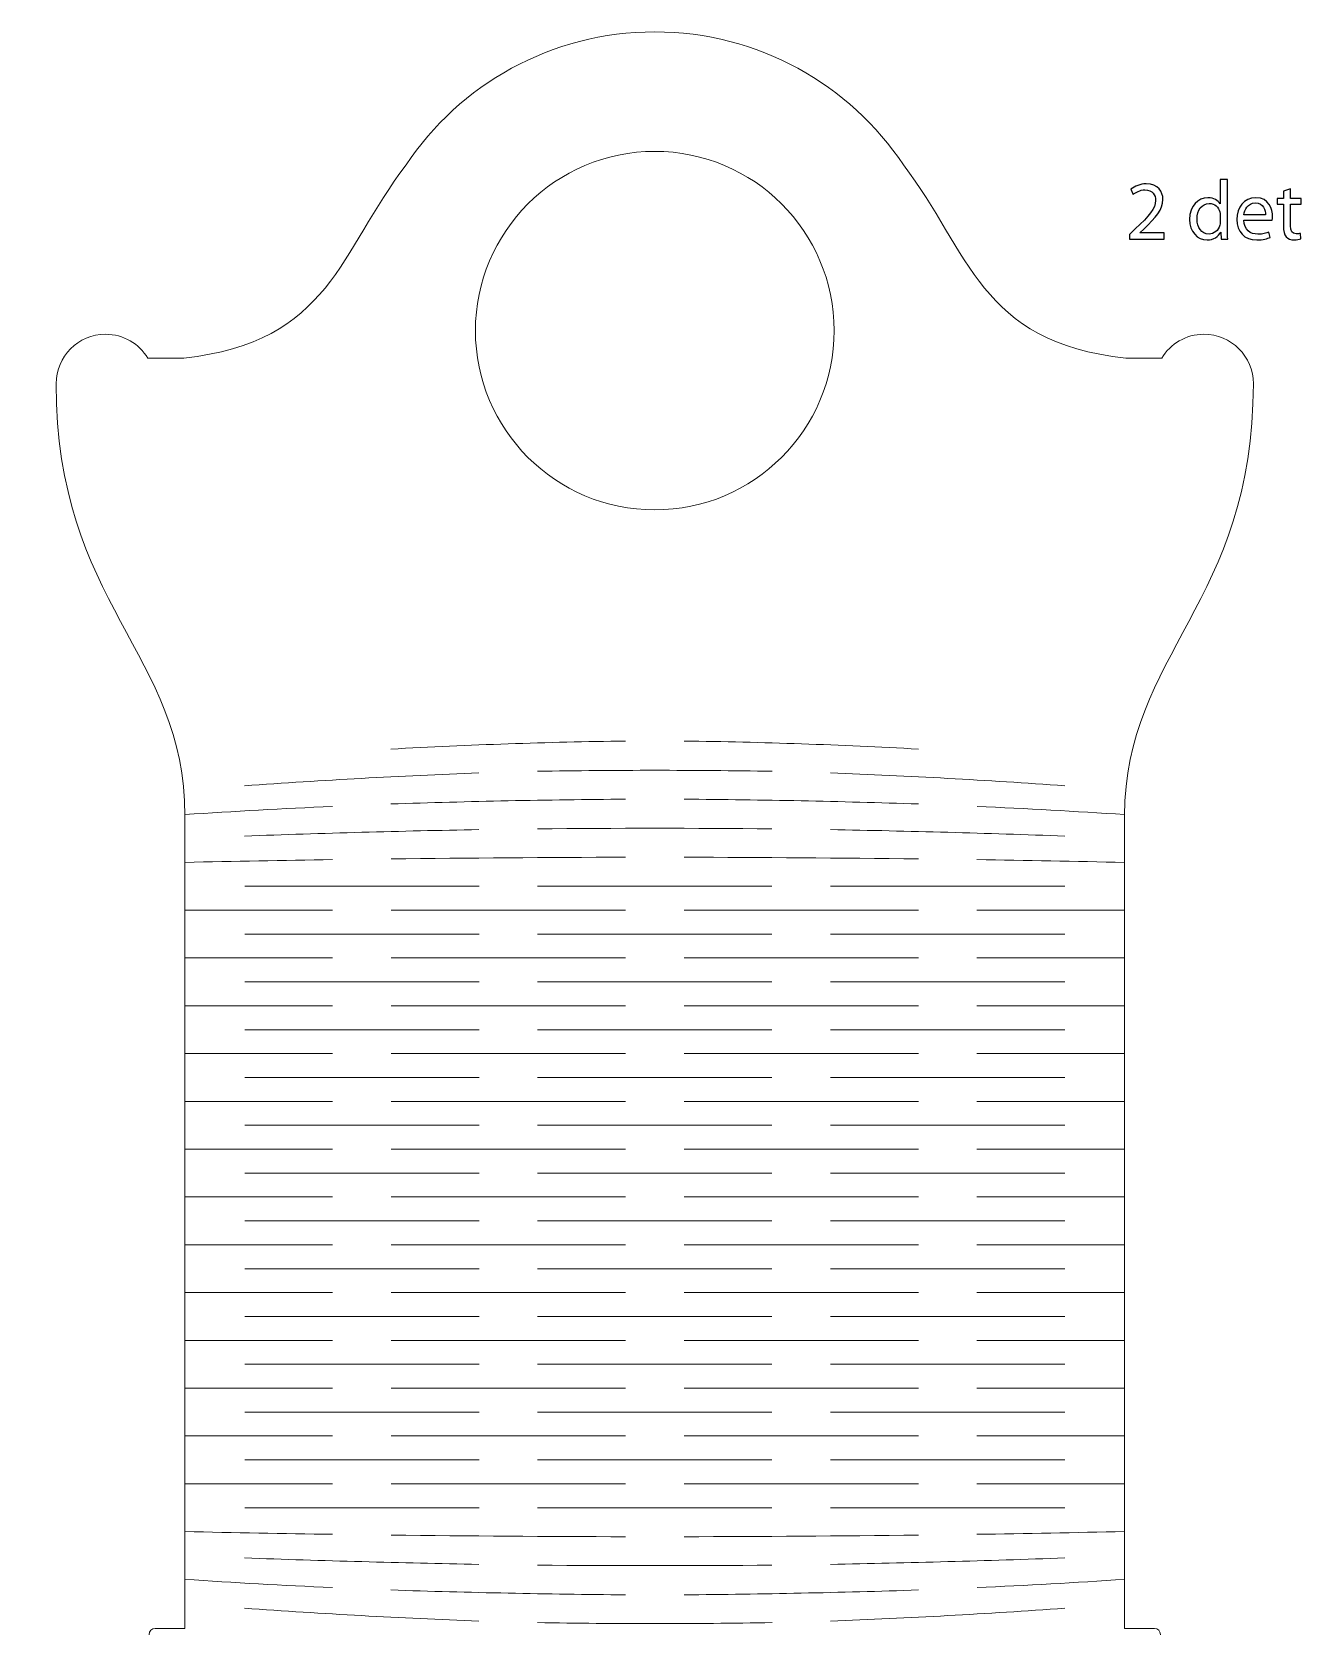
# Model space of a CAD drawing. Header units: millimetres. Extents: x 3373 to 5945, y -463 to 413.
# Drawn here: x 3373.1 to 3479.3, y 159.2 to 292.6 of the extents above; entities that cross this region are included whole.
import ezdxf

# ---------------------------------------------------------------- set-up
doc = ezdxf.new("R2010")
doc.units = ezdxf.units.MM
doc.header["$MEASUREMENT"] = 0
doc.layers.add('Layer 1', color=7, linetype='Continuous')

msp = doc.modelspace()

# ---------------------------------------------------------------- linework, layer by layer
at = {"layer": 'Layer 1', "color": 1, "lineweight": 9}
for points, knots in [([(3424.2198, -141.1578), (3416.8701, -148.5074), (3406.572, -142.8755), (3398.1549, -150.4684), (3398.1549, -150.4684), (3397.745, -150.8384), (3396.9826, -151.1574), (3396.43, -151.1574), (3396.43, -151.1574), (3396.43, -151.1574), (3375.1083, -151.1574), (3375.1083, -151.1574), (3375.1083, -151.1574), (3374.0038, -151.1574), (3373.1225, -150.2624), (3373.1225, -149.1579), (3373.1225, -149.1579), (3373.1225, -111.8862), (3379.4959, -101.1416), (3379.7199, -83.9554), (3379.7199, -83.9554), (3379.7199, -82.299), (3381.0628, -80.9554), (3382.7199, -80.9554), (3382.7199, -80.9554), (3382.7199, -80.9554), (3385.9217, -80.9554), (3385.9217, -80.9554), (3385.9217, -80.9554), (3385.9217, -80.9554), (3385.9217, -71.3553), (3385.9217, -71.3553), (3385.9217, -71.3553), (3385.9217, -71.3553), (3383.4216, -71.3553), (3383.4216, -71.3553), (3383.4216, -71.3553), (3383.1456, -71.3553), (3382.9217, -71.1313), (3382.9217, -70.855), (3382.9217, -70.855), (3382.9217, -70.855), (3382.9217, -61.4548), (3382.9217, -61.4548), (3382.9217, -61.4548), (3382.9217, -61.1791), (3383.1456, -60.9552), (3383.4216, -60.9552), (3383.4216, -60.9552), (3383.4216, -60.9552), (3385.9217, -60.9552), (3385.9217, -60.9552), (3385.9217, -60.9552), (3385.9217, -60.9552), (3385.9217, -51.3552), (3385.9217, -51.3552), (3385.9217, -51.3552), (3385.9217, -51.3552), (3383.4216, -51.3552), (3383.4216, -51.3552), (3383.4216, -51.3552), (3383.1456, -51.3552), (3382.9217, -51.1313), (3382.9217, -50.855), (3382.9217, -50.855), (3382.9217, -50.855), (3382.9217, -41.4547), (3382.9217, -41.4547), (3382.9217, -41.4547), (3382.9217, -41.1791), (3383.1456, -40.9551), (3383.4216, -40.9551), (3383.4216, -40.9551), (3383.4216, -40.9551), (3385.9217, -40.9545), (3385.9217, -40.9545), (3385.9217, -40.9545), (3385.9217, -40.9545), (3385.9217, -31.355), (3385.9217, -31.355), (3385.9217, -31.355), (3385.9217, -31.355), (3383.4216, -31.355), (3383.4216, -31.355), (3383.4216, -31.355), (3383.1456, -31.355), (3382.9217, -31.1311), (3382.9217, -30.8548), (3382.9217, -30.8548), (3382.9217, -30.8548), (3382.9217, -21.4545), (3382.9217, -21.4545), (3382.9217, -21.4545), (3382.9217, -21.1789), (3383.1456, -20.955), (3383.4216, -20.955), (3383.4216, -20.955), (3383.4216, -20.955), (3385.9217, -20.9543), (3385.9217, -20.9543), (3385.9217, -20.9543), (3385.9217, -20.9543), (3385.9217, -11.3549), (3385.9217, -11.3549), (3385.9217, -11.3549), (3385.9217, -11.3549), (3383.4216, -11.3549), (3383.4216, -11.3549), (3383.4216, -11.3549), (3383.1456, -11.3549), (3382.9217, -11.1309), (3382.9217, -10.8546), (3382.9217, -10.8546), (3382.9217, -10.8546), (3382.9217, -1.4543), (3382.9217, -1.4543), (3382.9217, -1.4543), (3382.9217, -1.1787), (3383.1456, -0.9548), (3383.4216, -0.9548), (3383.4216, -0.9548), (3383.4216, -0.9548), (3385.9217, -0.9541), (3385.9217, -0.9541), (3385.9217, -0.9541), (3385.9217, -0.9541), (3385.9217, 8.6453), (3385.9217, 8.6453), (3385.9217, 8.6453), (3385.9217, 8.6453), (3383.4216, 8.6453), (3383.4216, 8.6453), (3383.4216, 8.6453), (3383.1456, 8.6453), (3382.9217, 8.8692), (3382.9217, 9.1455), (3382.9217, 9.1455), (3382.9217, 9.1455), (3382.9217, 18.5458), (3382.9217, 18.5458), (3382.9217, 18.5458), (3382.9217, 18.8214), (3383.1456, 19.0454), (3383.4216, 19.0454), (3383.4216, 19.0454), (3383.4216, 19.0454), (3385.9217, 19.0461), (3385.9217, 19.0461), (3385.9217, 19.0461), (3385.9217, 19.0461), (3385.9217, 28.6455), (3385.9217, 28.6455), (3385.9217, 28.6455), (3385.9217, 28.6455), (3383.4216, 28.6455), (3383.4216, 28.6455), (3383.4216, 28.6455), (3383.1456, 28.6455), (3382.9217, 28.8694), (3382.9217, 29.1457), (3382.9217, 29.1457), (3382.9217, 29.1457), (3382.9217, 38.546), (3382.9217, 38.546), (3382.9217, 38.546), (3382.9217, 38.8216), (3383.1456, 39.0455), (3383.4216, 39.0455), (3383.4216, 39.0455), (3383.4216, 39.0455), (3385.9217, 39.0462), (3385.9217, 39.0462), (3385.9217, 39.0462), (3385.9217, 39.0462), (3385.9217, 48.6459), (3385.9217, 48.6459), (3385.9217, 48.6459), (3385.9217, 48.6459), (3383.4216, 48.6459), (3383.4216, 48.6459), (3383.4216, 48.6459), (3383.1456, 48.6459), (3382.9217, 48.8698), (3382.9217, 49.1461), (3382.9217, 49.1461), (3382.9217, 49.1461), (3382.9217, 58.5457), (3382.9217, 58.5457), (3382.9217, 58.5457), (3382.9217, 58.8213), (3383.1456, 59.0453), (3383.4216, 59.0453), (3383.4216, 59.0453), (3383.4216, 59.0453), (3385.9217, 59.046), (3385.9217, 59.046), (3385.9217, 59.046), (3385.9217, 59.046), (3385.9217, 68.6462), (3385.9217, 68.6462), (3385.9217, 68.6462), (3385.9217, 68.6462), (3383.4216, 68.6455), (3383.4216, 68.6455), (3383.4216, 68.6455), (3383.1456, 68.6455), (3382.9217, 68.8695), (3382.9217, 69.1451), (3382.9217, 69.1451), (3382.9217, 69.1451), (3382.9217, 78.5454), (3382.9217, 78.5454), (3382.9217, 78.5454), (3382.9217, 78.8217), (3383.1456, 79.0456), (3383.4216, 79.0456), (3383.4216, 79.0456), (3383.4216, 79.0456), (3385.9217, 79.0456), (3385.9217, 79.0456), (3385.9217, 79.0456), (3385.9217, 79.0456), (3385.9217, 88.6459), (3385.9217, 88.6459), (3385.9217, 88.6459), (3385.9217, 88.6459), (3383.4216, 88.6452), (3383.4216, 88.6452), (3383.4216, 88.6452), (3383.1456, 88.6452), (3382.9217, 88.8691), (3382.9217, 89.1454), (3382.9217, 89.1454), (3382.9217, 89.1454), (3382.9217, 98.5457), (3382.9217, 98.5457), (3382.9217, 98.5457), (3382.9217, 98.8213), (3383.1456, 99.0453), (3383.4216, 99.0453), (3383.4216, 99.0453), (3383.4216, 99.0453), (3385.9217, 99.0453), (3385.9217, 99.0453), (3385.9217, 99.0453), (3385.9217, 99.0453), (3385.9217, 108.6461), (3385.9217, 108.6461), (3385.9217, 108.6461), (3385.9217, 108.6461), (3383.4216, 108.6454), (3383.4216, 108.6454), (3383.4216, 108.6454), (3383.1456, 108.6454), (3382.9217, 108.8693), (3382.9217, 109.1456), (3382.9217, 109.1456), (3382.9217, 109.1456), (3382.9217, 118.5459), (3382.9217, 118.5459), (3382.9217, 118.5459), (3382.9217, 118.8215), (3383.1456, 119.0454), (3383.4216, 119.0454), (3383.4216, 119.0454), (3383.4216, 119.0454), (3385.9217, 119.0454), (3385.9217, 119.0454), (3385.9217, 119.0454), (3385.9217, 119.0454), (3385.9217, 128.6462), (3385.9217, 128.6462), (3385.9217, 128.6462), (3385.9217, 128.6462), (3383.4216, 128.6455), (3383.4216, 128.6455), (3383.4216, 128.6455), (3383.1456, 128.6455), (3382.9217, 128.8695), (3382.9217, 129.1458), (3382.9217, 129.1458), (3382.9217, 129.1458), (3382.9217, 138.546), (3382.9217, 138.546), (3382.9217, 138.546), (3382.9217, 138.8216), (3383.1456, 139.0455), (3383.4216, 139.0455), (3383.4216, 139.0455), (3383.4216, 139.0455), (3385.9217, 139.0455), (3385.9217, 139.0455), (3385.9217, 139.0455), (3385.9217, 139.0455), (3385.9217, 148.6463), (3385.9217, 148.6463), (3385.9217, 148.6463), (3385.9217, 148.6463), (3383.4216, 148.6456), (3383.4216, 148.6456), (3383.4216, 148.6456), (3383.1456, 148.6456), (3382.9217, 148.8695), (3382.9217, 149.1458), (3382.9217, 149.1458), (3382.9217, 149.1458), (3382.9217, 158.5461), (3382.9217, 158.5461), (3382.9217, 158.5461), (3382.9217, 158.8217), (3383.1456, 159.0457), (3383.4216, 159.0457), (3383.4216, 159.0457), (3383.4216, 159.0457), (3385.9217, 159.0457), (3385.9217, 159.0457), (3385.9217, 159.0457), (3385.9217, 159.046), (3385.9204, 227.0539), (3385.9204, 227.0539), (3385.9204, 227.0539), (3385.9204, 240.6418), (3375.1496, 244.7903), (3375.1496, 263.2096), (3375.1496, 263.2096), (3375.1496, 265.493), (3376.9996, 267.3437), (3379.283, 267.3437), (3379.283, 267.3437), (3380.7854, 267.3437), (3382.0991, 266.5423), (3382.8184, 265.3434), (3382.8184, 265.3434), (3382.8184, 265.3434), (3385.8184, 265.3434), (3385.8184, 265.3434), (3385.8184, 265.3434), (3398.0943, 266.6982), (3398.8701, 274.2475), (3404.4143, 281.5134), (3404.4143, 281.5134), (3408.8971, 288.2268), (3416.5425, 292.6486), (3425.2202, 292.6486), (3425.2202, 292.6486), (3433.8981, 292.6486), (3441.5434, 288.2268), (3446.0262, 281.5134), (3446.0262, 281.5134), (3451.5704, 274.2475), (3452.3462, 266.6982), (3464.6221, 265.3434), (3464.6221, 265.3434), (3464.6221, 265.3434), (3467.6221, 265.3434), (3467.6221, 265.3434), (3467.6221, 265.3434), (3468.3415, 266.5423), (3469.6558, 267.3437), (3471.1575, 267.3437), (3471.1575, 267.3437), (3473.4409, 267.3437), (3475.2909, 265.493), (3475.2909, 263.2096), (3475.2909, 263.2096), (3475.2909, 244.7903), (3464.5202, 240.6418), (3464.5202, 227.0539), (3464.5202, 227.0539), (3464.5202, 227.0539), (3464.5188, 159.046), (3464.5188, 159.046), (3464.5188, 159.046), (3464.5178, 159.0457), (3467.0179, 159.0457), (3467.0179, 159.0457), (3467.0179, 159.0457), (3467.2938, 159.0457), (3467.5178, 158.8217), (3467.5178, 158.5461), (3467.5178, 158.5461), (3467.5178, 158.5461), (3467.5178, 149.1458), (3467.5178, 149.1458), (3467.5178, 149.1458), (3467.5178, 148.8695), (3467.2938, 148.6456), (3467.0179, 148.6456), (3467.0179, 148.6456), (3467.0179, 148.6456), (3464.5178, 148.6463), (3464.5178, 148.6463), (3464.5178, 148.6463), (3464.5178, 148.6463), (3464.5178, 139.0455), (3464.5178, 139.0455), (3464.5178, 139.0455), (3464.5178, 139.0455), (3467.0179, 139.0455), (3467.0179, 139.0455), (3467.0179, 139.0455), (3467.2938, 139.0455), (3467.5178, 138.8216), (3467.5178, 138.546), (3467.5178, 138.546), (3467.5178, 138.546), (3467.5178, 129.1458), (3467.5178, 129.1458), (3467.5178, 129.1458), (3467.5178, 128.8695), (3467.2938, 128.6455), (3467.0179, 128.6455), (3467.0179, 128.6455), (3467.0179, 128.6455), (3464.5178, 128.6462), (3464.5178, 128.6462), (3464.5178, 128.6462), (3464.5178, 128.6462), (3464.5178, 119.0461), (3464.5178, 119.0461), (3464.5178, 119.0461), (3464.5178, 119.0461), (3467.0179, 119.0454), (3467.0179, 119.0454), (3467.0179, 119.0454), (3467.2938, 119.0454), (3467.5178, 118.8215), (3467.5178, 118.5459), (3467.5178, 118.5459), (3467.5178, 118.5459), (3467.5178, 109.1456), (3467.5178, 109.1456), (3467.5178, 109.1456), (3467.5178, 108.8693), (3467.2938, 108.6454), (3467.0179, 108.6454), (3467.0179, 108.6454), (3467.0179, 108.6454), (3464.5178, 108.6454), (3464.5178, 108.6454), (3464.5178, 108.6454), (3464.5178, 108.6454), (3464.5178, 99.0453), (3464.5178, 99.0453), (3464.5178, 99.0453), (3464.5178, 99.0453), (3467.0179, 99.0453), (3467.0179, 99.0453), (3467.0179, 99.0453), (3467.2938, 99.0453), (3467.5178, 98.8213), (3467.5178, 98.5457), (3467.5178, 98.5457), (3467.5178, 98.5457), (3467.5178, 89.1454), (3467.5178, 89.1454), (3467.5178, 89.1454), (3467.5178, 88.8691), (3467.2938, 88.6452), (3467.0179, 88.6452), (3467.0179, 88.6452), (3467.0179, 88.6452), (3464.5178, 88.6459), (3464.5178, 88.6459), (3464.5178, 88.6459), (3464.5178, 88.6459), (3464.5178, 79.0456), (3464.5178, 79.0456), (3464.5178, 79.0456), (3464.5178, 79.0456), (3467.0179, 79.0456), (3467.0179, 79.0456), (3467.0179, 79.0456), (3467.2938, 79.0456), (3467.5178, 78.8217), (3467.5178, 78.5454), (3467.5178, 78.5454), (3467.5178, 78.5454), (3467.5178, 69.1451), (3467.5178, 69.1451), (3467.5178, 69.1451), (3467.5178, 68.8695), (3467.2938, 68.6455), (3467.0179, 68.6455), (3467.0179, 68.6455), (3467.0179, 68.6455), (3464.5178, 68.6462), (3464.5178, 68.6462), (3464.5178, 68.6462), (3464.5178, 68.6462), (3464.5178, 59.046), (3464.5178, 59.046), (3464.5178, 59.046), (3464.5178, 59.046), (3467.0179, 59.0453), (3467.0179, 59.0453), (3467.0179, 59.0453), (3467.2938, 59.0453), (3467.5178, 58.8213), (3467.5178, 58.5457), (3467.5178, 58.5457), (3467.5178, 58.5457), (3467.5178, 49.1461), (3467.5178, 49.1461), (3467.5178, 49.1461), (3467.5178, 48.8698), (3467.2938, 48.6459), (3467.0179, 48.6459), (3467.0179, 48.6459), (3467.0179, 48.6459), (3464.5178, 48.6459), (3464.5178, 48.6459), (3464.5178, 48.6459), (3464.5178, 48.6459), (3464.5178, 39.0462), (3464.5178, 39.0462), (3464.5178, 39.0462), (3464.5178, 39.0462), (3467.0179, 39.0455), (3467.0179, 39.0455), (3467.0179, 39.0455), (3467.2938, 39.0455), (3467.5178, 38.8216), (3467.5178, 38.546), (3467.5178, 38.546), (3467.5178, 38.546), (3467.5178, 29.1457), (3467.5178, 29.1457), (3467.5178, 29.1457), (3467.5178, 28.8694), (3467.2938, 28.6455), (3467.0179, 28.6455), (3467.0179, 28.6455), (3467.0179, 28.6455), (3464.5178, 28.6455), (3464.5178, 28.6455), (3464.5178, 28.6455), (3464.5178, 28.6455), (3464.5178, 19.0454), (3464.5178, 19.0454), (3464.5178, 19.0454), (3464.5178, 19.0454), (3467.0179, 19.0454), (3467.0179, 19.0454), (3467.0179, 19.0454), (3467.2938, 19.0454), (3467.5178, 18.8214), (3467.5178, 18.5458), (3467.5178, 18.5458), (3467.5178, 18.5458), (3467.5178, 9.1455), (3467.5178, 9.1455), (3467.5178, 9.1455), (3467.5178, 8.8692), (3467.2938, 8.6453), (3467.0179, 8.6453), (3467.0179, 8.6453), (3467.0179, 8.6453), (3464.5178, 8.646), (3464.5178, 8.646), (3464.5178, 8.646), (3464.5178, 8.646), (3464.5178, -0.9541), (3464.5178, -0.9541), (3464.5178, -0.9541), (3464.5178, -0.9541), (3467.0179, -0.9548), (3467.0179, -0.9548), (3467.0179, -0.9548), (3467.2938, -0.9548), (3467.5178, -1.1787), (3467.5178, -1.4543), (3467.5178, -1.4543), (3467.5178, -1.4543), (3467.5178, -10.8546), (3467.5178, -10.8546), (3467.5178, -10.8546), (3467.5178, -11.1309), (3467.2938, -11.3549), (3467.0179, -11.3549), (3467.0179, -11.3549), (3467.0179, -11.3549), (3464.5178, -11.3549), (3464.5178, -11.3549), (3464.5178, -11.3549), (3464.5178, -11.3549), (3464.5178, -20.9543), (3464.5178, -20.9543), (3464.5178, -20.9543), (3464.5178, -20.9543), (3467.0179, -20.955), (3467.0179, -20.955), (3467.0179, -20.955), (3467.2938, -20.955), (3467.5178, -21.1789), (3467.5178, -21.4545), (3467.5178, -21.4545), (3467.5178, -21.4545), (3467.5178, -30.8548), (3467.5178, -30.8548), (3467.5178, -30.8548), (3467.5178, -31.1311), (3467.2938, -31.355), (3467.0179, -31.355), (3467.0179, -31.355), (3467.0179, -31.355), (3464.5178, -31.355), (3464.5178, -31.355), (3464.5178, -31.355), (3464.5178, -31.355), (3464.5178, -40.9551), (3464.5178, -40.9551), (3464.5178, -40.9551), (3464.5178, -40.9551), (3467.0179, -40.9551), (3467.0179, -40.9551), (3467.0179, -40.9551), (3467.2938, -40.9551), (3467.5178, -41.1791), (3467.5178, -41.4547), (3467.5178, -41.4547), (3467.5178, -41.4547), (3467.5178, -50.855), (3467.5178, -50.855), (3467.5178, -50.855), (3467.5178, -51.1313), (3467.2938, -51.3552), (3467.0179, -51.3552), (3467.0179, -51.3552), (3467.0179, -51.3552), (3464.5178, -51.3545), (3464.5178, -51.3545), (3464.5178, -51.3545), (3464.5178, -51.3545), (3464.5178, -60.9552), (3464.5178, -60.9552), (3464.5178, -60.9552), (3464.5178, -60.9552), (3467.0179, -60.9552), (3467.0179, -60.9552), (3467.0179, -60.9552), (3467.2938, -60.9552), (3467.5178, -61.1791), (3467.5178, -61.4548), (3467.5178, -61.4548), (3467.5178, -61.4548), (3467.5178, -70.855), (3467.5178, -70.855), (3467.5178, -70.855), (3467.5178, -71.1313), (3467.2938, -71.3553), (3467.0179, -71.3553), (3467.0179, -71.3553), (3467.0179, -71.3553), (3464.5178, -71.3553), (3464.5178, -71.3553), (3464.5178, -71.3553), (3464.5178, -71.3553), (3464.5178, -80.9547), (3464.5178, -80.9547), (3464.5178, -80.9547), (3464.5181, -80.9554), (3467.72, -80.9554), (3467.72, -80.9554), (3467.72, -80.9554), (3469.3771, -80.9554), (3470.72, -82.299), (3470.72, -83.9554), (3470.72, -83.9554), (3470.9439, -101.1416), (3477.3173, -111.8862), (3477.3173, -149.1579), (3477.3173, -149.1579), (3477.3173, -150.2624), (3476.4361, -151.1574), (3475.3316, -151.1574), (3475.3316, -151.1574), (3475.3316, -151.1574), (3454.0099, -151.1574), (3454.0099, -151.1574), (3454.0099, -151.1574), (3453.4576, -151.1574), (3452.6949, -150.8384), (3452.2849, -150.4684), (3452.2849, -150.4684), (3443.8678, -142.8755), (3433.5698, -148.5074), (3426.22, -141.1578), (3426.22, -141.1578), (3426.22, -141.1578), (3424.2198, -141.1578), (3424.2198, -141.1578)], [0, 0, 0, 0, 0.00574713, 0.00574713, 0.00574713, 0.00574713, 0.01149425, 0.01149425, 0.01149425, 0.01149425, 0.01724138, 0.01724138, 0.01724138, 0.01724138, 0.02298851, 0.02298851, 0.02298851, 0.02298851, 0.02873563, 0.02873563, 0.02873563, 0.02873563, 0.03448276, 0.03448276, 0.03448276, 0.03448276, 0.04022989, 0.04022989, 0.04022989, 0.04022989, 0.04597701, 0.04597701, 0.04597701, 0.04597701, 0.05172414, 0.05172414, 0.05172414, 0.05172414, 0.05747126, 0.05747126, 0.05747126, 0.05747126, 0.06321839, 0.06321839, 0.06321839, 0.06321839, 0.06896552, 0.06896552, 0.06896552, 0.06896552, 0.07471264, 0.07471264, 0.07471264, 0.07471264, 0.08045977, 0.08045977, 0.08045977, 0.08045977, 0.0862069, 0.0862069, 0.0862069, 0.0862069, 0.09195402, 0.09195402, 0.09195402, 0.09195402, 0.09770115, 0.09770115, 0.09770115, 0.09770115, 0.10344828, 0.10344828, 0.10344828, 0.10344828, 0.1091954, 0.1091954, 0.1091954, 0.1091954, 0.11494253, 0.11494253, 0.11494253, 0.11494253, 0.12068966, 0.12068966, 0.12068966, 0.12068966, 0.12643678, 0.12643678, 0.12643678, 0.12643678, 0.13218391, 0.13218391, 0.13218391, 0.13218391, 0.13793103, 0.13793103, 0.13793103, 0.13793103, 0.14367816, 0.14367816, 0.14367816, 0.14367816, 0.14942529, 0.14942529, 0.14942529, 0.14942529, 0.15517241, 0.15517241, 0.15517241, 0.15517241, 0.16091954, 0.16091954, 0.16091954, 0.16091954, 0.16666667, 0.16666667, 0.16666667, 0.16666667, 0.17241379, 0.17241379, 0.17241379, 0.17241379, 0.17816092, 0.17816092, 0.17816092, 0.17816092, 0.18390805, 0.18390805, 0.18390805, 0.18390805, 0.18965517, 0.18965517, 0.18965517, 0.18965517, 0.1954023, 0.1954023, 0.1954023, 0.1954023, 0.20114943, 0.20114943, 0.20114943, 0.20114943, 0.20689655, 0.20689655, 0.20689655, 0.20689655, 0.21264368, 0.21264368, 0.21264368, 0.21264368, 0.2183908, 0.2183908, 0.2183908, 0.2183908, 0.22413793, 0.22413793, 0.22413793, 0.22413793, 0.22988506, 0.22988506, 0.22988506, 0.22988506, 0.23563218, 0.23563218, 0.23563218, 0.23563218, 0.24137931, 0.24137931, 0.24137931, 0.24137931, 0.24712644, 0.24712644, 0.24712644, 0.24712644, 0.25287356, 0.25287356, 0.25287356, 0.25287356, 0.25862069, 0.25862069, 0.25862069, 0.25862069, 0.26436782, 0.26436782, 0.26436782, 0.26436782, 0.27011494, 0.27011494, 0.27011494, 0.27011494, 0.27586207, 0.27586207, 0.27586207, 0.27586207, 0.2816092, 0.2816092, 0.2816092, 0.2816092, 0.28735632, 0.28735632, 0.28735632, 0.28735632, 0.29310345, 0.29310345, 0.29310345, 0.29310345, 0.29885057, 0.29885057, 0.29885057, 0.29885057, 0.3045977, 0.3045977, 0.3045977, 0.3045977, 0.31034483, 0.31034483, 0.31034483, 0.31034483, 0.31609195, 0.31609195, 0.31609195, 0.31609195, 0.32183908, 0.32183908, 0.32183908, 0.32183908, 0.32758621, 0.32758621, 0.32758621, 0.32758621, 0.33333333, 0.33333333, 0.33333333, 0.33333333, 0.33908046, 0.33908046, 0.33908046, 0.33908046, 0.34482759, 0.34482759, 0.34482759, 0.34482759, 0.35057471, 0.35057471, 0.35057471, 0.35057471, 0.35632184, 0.35632184, 0.35632184, 0.35632184, 0.36206897, 0.36206897, 0.36206897, 0.36206897, 0.36781609, 0.36781609, 0.36781609, 0.36781609, 0.37356322, 0.37356322, 0.37356322, 0.37356322, 0.37931034, 0.37931034, 0.37931034, 0.37931034, 0.38505747, 0.38505747, 0.38505747, 0.38505747, 0.3908046, 0.3908046, 0.3908046, 0.3908046, 0.39655172, 0.39655172, 0.39655172, 0.39655172, 0.40229885, 0.40229885, 0.40229885, 0.40229885, 0.40804598, 0.40804598, 0.40804598, 0.40804598, 0.4137931, 0.4137931, 0.4137931, 0.4137931, 0.41954023, 0.41954023, 0.41954023, 0.41954023, 0.42528736, 0.42528736, 0.42528736, 0.42528736, 0.43103448, 0.43103448, 0.43103448, 0.43103448, 0.43678161, 0.43678161, 0.43678161, 0.43678161, 0.44252874, 0.44252874, 0.44252874, 0.44252874, 0.44827586, 0.44827586, 0.44827586, 0.44827586, 0.45402299, 0.45402299, 0.45402299, 0.45402299, 0.45977011, 0.45977011, 0.45977011, 0.45977011, 0.46551724, 0.46551724, 0.46551724, 0.46551724, 0.47126437, 0.47126437, 0.47126437, 0.47126437, 0.47701149, 0.47701149, 0.47701149, 0.47701149, 0.48275862, 0.48275862, 0.48275862, 0.48275862, 0.48850575, 0.48850575, 0.48850575, 0.48850575, 0.49425287, 0.49425287, 0.49425287, 0.49425287, 0.5, 0.5, 0.5, 0.5, 0.50574713, 0.50574713, 0.50574713, 0.50574713, 0.51149425, 0.51149425, 0.51149425, 0.51149425, 0.51724138, 0.51724138, 0.51724138, 0.51724138, 0.52298851, 0.52298851, 0.52298851, 0.52298851, 0.52873563, 0.52873563, 0.52873563, 0.52873563, 0.53448276, 0.53448276, 0.53448276, 0.53448276, 0.54022989, 0.54022989, 0.54022989, 0.54022989, 0.54597701, 0.54597701, 0.54597701, 0.54597701, 0.55172414, 0.55172414, 0.55172414, 0.55172414, 0.55747126, 0.55747126, 0.55747126, 0.55747126, 0.56321839, 0.56321839, 0.56321839, 0.56321839, 0.56896552, 0.56896552, 0.56896552, 0.56896552, 0.57471264, 0.57471264, 0.57471264, 0.57471264, 0.58045977, 0.58045977, 0.58045977, 0.58045977, 0.5862069, 0.5862069, 0.5862069, 0.5862069, 0.59195402, 0.59195402, 0.59195402, 0.59195402, 0.59770115, 0.59770115, 0.59770115, 0.59770115, 0.60344828, 0.60344828, 0.60344828, 0.60344828, 0.6091954, 0.6091954, 0.6091954, 0.6091954, 0.61494253, 0.61494253, 0.61494253, 0.61494253, 0.62068966, 0.62068966, 0.62068966, 0.62068966, 0.62643678, 0.62643678, 0.62643678, 0.62643678, 0.63218391, 0.63218391, 0.63218391, 0.63218391, 0.63793103, 0.63793103, 0.63793103, 0.63793103, 0.64367816, 0.64367816, 0.64367816, 0.64367816, 0.64942529, 0.64942529, 0.64942529, 0.64942529, 0.65517241, 0.65517241, 0.65517241, 0.65517241, 0.66091954, 0.66091954, 0.66091954, 0.66091954, 0.66666667, 0.66666667, 0.66666667, 0.66666667, 0.67241379, 0.67241379, 0.67241379, 0.67241379, 0.67816092, 0.67816092, 0.67816092, 0.67816092, 0.68390805, 0.68390805, 0.68390805, 0.68390805, 0.68965517, 0.68965517, 0.68965517, 0.68965517, 0.6954023, 0.6954023, 0.6954023, 0.6954023, 0.70114943, 0.70114943, 0.70114943, 0.70114943, 0.70689655, 0.70689655, 0.70689655, 0.70689655, 0.71264368, 0.71264368, 0.71264368, 0.71264368, 0.7183908, 0.7183908, 0.7183908, 0.7183908, 0.72413793, 0.72413793, 0.72413793, 0.72413793, 0.72988506, 0.72988506, 0.72988506, 0.72988506, 0.73563218, 0.73563218, 0.73563218, 0.73563218, 0.74137931, 0.74137931, 0.74137931, 0.74137931, 0.74712644, 0.74712644, 0.74712644, 0.74712644, 0.75287356, 0.75287356, 0.75287356, 0.75287356, 0.75862069, 0.75862069, 0.75862069, 0.75862069, 0.76436782, 0.76436782, 0.76436782, 0.76436782, 0.77011494, 0.77011494, 0.77011494, 0.77011494, 0.77586207, 0.77586207, 0.77586207, 0.77586207, 0.7816092, 0.7816092, 0.7816092, 0.7816092, 0.78735632, 0.78735632, 0.78735632, 0.78735632, 0.79310345, 0.79310345, 0.79310345, 0.79310345, 0.79885057, 0.79885057, 0.79885057, 0.79885057, 0.8045977, 0.8045977, 0.8045977, 0.8045977, 0.81034483, 0.81034483, 0.81034483, 0.81034483, 0.81609195, 0.81609195, 0.81609195, 0.81609195, 0.82183908, 0.82183908, 0.82183908, 0.82183908, 0.82758621, 0.82758621, 0.82758621, 0.82758621, 0.83333333, 0.83333333, 0.83333333, 0.83333333, 0.83908046, 0.83908046, 0.83908046, 0.83908046, 0.84482759, 0.84482759, 0.84482759, 0.84482759, 0.85057471, 0.85057471, 0.85057471, 0.85057471, 0.85632184, 0.85632184, 0.85632184, 0.85632184, 0.86206897, 0.86206897, 0.86206897, 0.86206897, 0.86781609, 0.86781609, 0.86781609, 0.86781609, 0.87356322, 0.87356322, 0.87356322, 0.87356322, 0.87931034, 0.87931034, 0.87931034, 0.87931034, 0.88505747, 0.88505747, 0.88505747, 0.88505747, 0.8908046, 0.8908046, 0.8908046, 0.8908046, 0.89655172, 0.89655172, 0.89655172, 0.89655172, 0.90229885, 0.90229885, 0.90229885, 0.90229885, 0.90804598, 0.90804598, 0.90804598, 0.90804598, 0.9137931, 0.9137931, 0.9137931, 0.9137931, 0.91954023, 0.91954023, 0.91954023, 0.91954023, 0.92528736, 0.92528736, 0.92528736, 0.92528736, 0.93103448, 0.93103448, 0.93103448, 0.93103448, 0.93678161, 0.93678161, 0.93678161, 0.93678161, 0.94252874, 0.94252874, 0.94252874, 0.94252874, 0.94827586, 0.94827586, 0.94827586, 0.94827586, 0.95402299, 0.95402299, 0.95402299, 0.95402299, 0.95977011, 0.95977011, 0.95977011, 0.95977011, 0.96551724, 0.96551724, 0.96551724, 0.96551724, 0.97126437, 0.97126437, 0.97126437, 0.97126437, 0.97701149, 0.97701149, 0.97701149, 0.97701149, 0.98275862, 0.98275862, 0.98275862, 0.98275862, 0.98850575, 0.98850575, 0.98850575, 0.98850575, 1, 1, 1, 1]), ([(3440.2202, 267.6484), (3440.2202, 259.364), (3433.5043, 252.6481), (3425.2202, 252.6481), (3425.2202, 252.6481), (3416.9362, 252.6481), (3410.22, 259.364), (3410.22, 267.6484), (3410.22, 267.6484), (3410.22, 275.9326), (3416.9362, 282.6487), (3425.2202, 282.6487), (3425.2202, 282.6487), (3433.5043, 282.6487), (3440.2202, 275.9326), (3440.2202, 267.6484)], [0, 0, 0, 0, 0.2, 0.2, 0.2, 0.2, 0.4, 0.4, 0.4, 0.4, 0.6, 0.6, 0.6, 0.6, 1, 1, 1, 1])]:
    msp.add_open_spline(points, degree=3, knots=knots, dxfattribs=at)
at = {"layer": 'Layer 1', "color": 251}
for points, knots in [([(3473.1244, 280.2831), (3473.1244, 280.2831), (3473.1244, 276.1894), (3473.1244, 276.1894), (3473.1244, 276.1894), (3473.1244, 275.8885), (3473.1381, 275.5456), (3473.1522, 275.3145), (3473.1522, 275.3145), (3473.1522, 275.3145), (3472.6065, 275.3145), (3472.6065, 275.3145), (3472.6065, 275.3145), (3472.6065, 275.3145), (3472.5783, 275.9023), (3472.5783, 275.9023), (3472.5783, 275.9023), (3472.5783, 275.9023), (3472.5575, 275.9023), (3472.5575, 275.9023), (3472.5575, 275.9023), (3472.3754, 275.5244), (3471.9697, 275.2376), (3471.4169, 275.2376), (3471.4169, 275.2376), (3470.5981, 275.2376), (3469.9614, 275.9305), (3469.9614, 276.9592), (3469.9614, 276.9592), (3469.9543, 278.086), (3470.6609, 278.7714), (3471.4797, 278.7714), (3471.4797, 278.7714), (3472.0047, 278.7714), (3472.3476, 278.5266), (3472.5014, 278.2606), (3472.5014, 278.2606), (3472.5014, 278.2606), (3472.5155, 278.2606), (3472.5155, 278.2606), (3472.5155, 278.2606), (3472.5155, 278.2606), (3472.5155, 280.2831), (3472.5155, 280.2831), (3472.5155, 280.2831), (3472.5155, 280.2831), (3473.1244, 280.2831), (3473.1244, 280.2831)], [0, 0, 0, 0, 0.07692308, 0.07692308, 0.07692308, 0.07692308, 0.15384615, 0.15384615, 0.15384615, 0.15384615, 0.23076923, 0.23076923, 0.23076923, 0.23076923, 0.30769231, 0.30769231, 0.30769231, 0.30769231, 0.38461538, 0.38461538, 0.38461538, 0.38461538, 0.46153846, 0.46153846, 0.46153846, 0.46153846, 0.53846154, 0.53846154, 0.53846154, 0.53846154, 0.61538462, 0.61538462, 0.61538462, 0.61538462, 0.69230769, 0.69230769, 0.69230769, 0.69230769, 0.76923077, 0.76923077, 0.76923077, 0.76923077, 0.84615385, 0.84615385, 0.84615385, 0.84615385, 1, 1, 1, 1]), ([(3464.9354, 275.3146), (3464.9354, 275.3146), (3464.9354, 275.6924), (3464.9354, 275.6924), (3464.9354, 275.6924), (3464.9354, 275.6924), (3465.4184, 276.1612), (3465.4184, 276.1612), (3465.4184, 276.1612), (3466.5801, 277.2668), (3467.1117, 277.8549), (3467.1117, 278.5407), (3467.1117, 278.5407), (3467.1117, 279.0025), (3466.8947, 279.4294), (3466.216, 279.4294), (3466.216, 279.4294), (3465.8033, 279.4294), (3465.4604, 279.2195), (3465.2504, 279.0445), (3465.2504, 279.0445), (3465.2504, 279.0445), (3465.0543, 279.4784), (3465.0543, 279.4784), (3465.0543, 279.4784), (3465.3623, 279.7373), (3465.8174, 279.9402), (3466.3349, 279.9402), (3466.3349, 279.9402), (3467.3149, 279.9402), (3467.7277, 279.2685), (3467.7277, 278.6176), (3467.7277, 278.6176), (3467.7277, 277.7777), (3467.1188, 277.0989), (3466.1603, 276.1753), (3466.1603, 276.1753), (3466.1603, 276.1753), (3465.8033, 275.8395), (3465.8033, 275.8395), (3465.8033, 275.8395), (3465.8033, 275.8395), (3465.8033, 275.8254), (3465.8033, 275.8254), (3465.8033, 275.8254), (3465.8033, 275.8254), (3467.8395, 275.8254), (3467.8395, 275.8254), (3467.8395, 275.8254), (3467.8395, 275.8254), (3467.8395, 275.3146), (3467.8395, 275.3146), (3467.8395, 275.3146), (3467.8395, 275.3146), (3464.9354, 275.3146), (3464.9354, 275.3146)], [0, 0, 0, 0, 0.06666667, 0.06666667, 0.06666667, 0.06666667, 0.13333333, 0.13333333, 0.13333333, 0.13333333, 0.2, 0.2, 0.2, 0.2, 0.26666667, 0.26666667, 0.26666667, 0.26666667, 0.33333333, 0.33333333, 0.33333333, 0.33333333, 0.4, 0.4, 0.4, 0.4, 0.46666667, 0.46666667, 0.46666667, 0.46666667, 0.53333333, 0.53333333, 0.53333333, 0.53333333, 0.6, 0.6, 0.6, 0.6, 0.66666667, 0.66666667, 0.66666667, 0.66666667, 0.73333333, 0.73333333, 0.73333333, 0.73333333, 0.8, 0.8, 0.8, 0.8, 0.86666667, 0.86666667, 0.86666667, 0.86666667, 1, 1, 1, 1]), ([(3478.4028, 279.5133), (3478.4028, 279.5133), (3478.4028, 278.7016), (3478.4028, 278.7016), (3478.4028, 278.7016), (3478.4028, 278.7016), (3479.2848, 278.7016), (3479.2848, 278.7016), (3479.2848, 278.7016), (3479.2848, 278.7016), (3479.2848, 278.2327), (3479.2848, 278.2327), (3479.2848, 278.2327), (3479.2848, 278.2327), (3478.4028, 278.2327), (3478.4028, 278.2327), (3478.4028, 278.2327), (3478.4028, 278.2327), (3478.4028, 276.4064), (3478.4028, 276.4064), (3478.4028, 276.4064), (3478.4028, 275.9862), (3478.5217, 275.7484), (3478.8646, 275.7484), (3478.8646, 275.7484), (3479.0325, 275.7484), (3479.1306, 275.7626), (3479.2216, 275.7904), (3479.2216, 275.7904), (3479.2216, 275.7904), (3479.2495, 275.3216), (3479.2495, 275.3216), (3479.2495, 275.3216), (3479.1306, 275.2796), (3478.9415, 275.2376), (3478.7037, 275.2376), (3478.7037, 275.2376), (3478.4169, 275.2376), (3478.1859, 275.3357), (3478.0387, 275.4966), (3478.0387, 275.4966), (3477.8708, 275.6853), (3477.801, 275.9862), (3477.801, 276.3852), (3477.801, 276.3852), (3477.801, 276.3852), (3477.801, 278.2327), (3477.801, 278.2327), (3477.801, 278.2327), (3477.801, 278.2327), (3477.276, 278.2327), (3477.276, 278.2327), (3477.276, 278.2327), (3477.276, 278.2327), (3477.276, 278.7016), (3477.276, 278.7016), (3477.276, 278.7016), (3477.276, 278.7016), (3477.801, 278.7016), (3477.801, 278.7016), (3477.801, 278.7016), (3477.801, 278.7016), (3477.801, 279.3313), (3477.801, 279.3313), (3477.801, 279.3313), (3477.801, 279.3313), (3478.4028, 279.5133), (3478.4028, 279.5133)], [0, 0, 0, 0, 0.05555556, 0.05555556, 0.05555556, 0.05555556, 0.11111111, 0.11111111, 0.11111111, 0.11111111, 0.16666667, 0.16666667, 0.16666667, 0.16666667, 0.22222222, 0.22222222, 0.22222222, 0.22222222, 0.27777778, 0.27777778, 0.27777778, 0.27777778, 0.33333333, 0.33333333, 0.33333333, 0.33333333, 0.38888889, 0.38888889, 0.38888889, 0.38888889, 0.44444444, 0.44444444, 0.44444444, 0.44444444, 0.5, 0.5, 0.5, 0.5, 0.55555556, 0.55555556, 0.55555556, 0.55555556, 0.61111111, 0.61111111, 0.61111111, 0.61111111, 0.66666667, 0.66666667, 0.66666667, 0.66666667, 0.72222222, 0.72222222, 0.72222222, 0.72222222, 0.77777778, 0.77777778, 0.77777778, 0.77777778, 0.83333333, 0.83333333, 0.83333333, 0.83333333, 0.88888889, 0.88888889, 0.88888889, 0.88888889, 1, 1, 1, 1]), ([(3472.5155, 277.3229), (3472.5155, 277.3998), (3472.5084, 277.5049), (3472.4873, 277.5818), (3472.4873, 277.5818), (3472.3966, 277.9667), (3472.0604, 278.2888), (3471.5986, 278.2888), (3471.5986, 278.2888), (3470.9619, 278.2888), (3470.584, 277.7289), (3470.584, 276.9871), (3470.584, 276.9871), (3470.584, 276.3013), (3470.9269, 275.7347), (3471.5849, 275.7347), (3471.5849, 275.7347), (3471.9976, 275.7347), (3472.3754, 276.0144), (3472.4873, 276.4692), (3472.4873, 276.4692), (3472.5084, 276.5531), (3472.5155, 276.6371), (3472.5155, 276.7352), (3472.5155, 276.7352), (3472.5155, 276.7352), (3472.5155, 277.3229), (3472.5155, 277.3229)], [0, 0, 0, 0, 0.125, 0.125, 0.125, 0.125, 0.25, 0.25, 0.25, 0.25, 0.375, 0.375, 0.375, 0.375, 0.5, 0.5, 0.5, 0.5, 0.625, 0.625, 0.625, 0.625, 0.75, 0.75, 0.75, 0.75, 1, 1, 1, 1]), ([(3474.497, 276.8961), (3474.5111, 276.0635), (3475.0357, 275.7203), (3475.6587, 275.7203), (3475.6587, 275.7203), (3476.0993, 275.7203), (3476.3724, 275.7975), (3476.5964, 275.8956), (3476.5964, 275.8956), (3476.5964, 275.8956), (3476.7082, 275.4546), (3476.7082, 275.4546), (3476.7082, 275.4546), (3476.4913, 275.3565), (3476.1134, 275.2377), (3475.5747, 275.2377), (3475.5747, 275.2377), (3474.5319, 275.2377), (3473.9093, 275.9305), (3473.9093, 276.9522), (3473.9093, 276.9522), (3473.9093, 277.9738), (3474.5111, 278.7714), (3475.4978, 278.7714), (3475.4978, 278.7714), (3476.6105, 278.7714), (3476.8973, 277.8059), (3476.8973, 277.1829), (3476.8973, 277.1829), (3476.8973, 277.0573), (3476.8902, 276.9663), (3476.8761, 276.8961), (3476.8761, 276.8961), (3476.8761, 276.8961), (3474.497, 276.8961), (3474.497, 276.8961)], [0, 0, 0, 0, 0.1, 0.1, 0.1, 0.1, 0.2, 0.2, 0.2, 0.2, 0.3, 0.3, 0.3, 0.3, 0.4, 0.4, 0.4, 0.4, 0.5, 0.5, 0.5, 0.5, 0.6, 0.6, 0.6, 0.6, 0.7, 0.7, 0.7, 0.7, 0.8, 0.8, 0.8, 0.8, 1, 1, 1, 1]), ([(3476.3025, 277.337), (3476.3096, 277.7219), (3476.1413, 278.3305), (3475.4488, 278.3305), (3475.4488, 278.3305), (3474.8187, 278.3305), (3474.5531, 277.7639), (3474.5041, 277.337), (3474.5041, 277.337), (3474.5041, 277.337), (3476.3025, 277.337), (3476.3025, 277.337)], [0, 0, 0, 0, 0.25, 0.25, 0.25, 0.25, 0.5, 0.5, 0.5, 0.5, 1, 1, 1, 1])]:
    msp.add_open_spline(points, degree=3, knots=knots, dxfattribs=at)
at = {"layer": 'Layer 1', "color": 1, "lineweight": 9}
for points in [[(3422.767, 233.3021), (3416.2179, 233.2183), (3409.6884, 232.9942), (3403.1486, 232.6307)], [(3447.294, 232.6304), (3440.7542, 232.9942), (3434.2243, 233.2183), (3427.6752, 233.3021)], [(3435.0315, 230.7715), (3428.4882, 230.8837), (3421.9543, 230.8837), (3415.4111, 230.7715)], [(3410.5056, 230.6374), (3403.9654, 230.391), (3397.4408, 230.0324), (3390.9127, 229.562)], [(3439.9346, 230.6374), (3446.4751, 230.391), (3452.9998, 230.0324), (3459.5279, 229.562)], [(3422.7694, 228.4418), (3416.2286, 228.3915), (3409.6953, 228.2568), (3403.1579, 228.0388)], [(3447.2854, 228.0388), (3440.748, 228.2573), (3434.2143, 228.3915), (3427.6735, 228.4418)], [(3398.2583, 227.8369), (3394.1442, 227.6511), (3390.0317, 227.4213), (3385.9221, 227.1496)], [(3452.1815, 227.8369), (3456.2957, 227.6507), (3460.4078, 227.4215), (3464.5171, 227.1496)], [(3410.5135, 225.8946), (3403.9792, 225.7706), (3397.4487, 225.5918), (3390.9175, 225.356)], [(3435.0263, 225.9614), (3428.4889, 226.0176), (3421.9543, 226.0176), (3415.4169, 225.9614)], [(3439.9277, 225.8941), (3446.462, 225.7707), (3452.9918, 225.5919), (3459.5231, 225.3561)], [(3398.2672, 223.379), (3394.1517, 223.317), (3390.0369, 223.2398), (3385.9221, 223.1499)], [(3422.7714, 223.5814), (3416.2365, 223.5647), (3409.7022, 223.5199), (3403.1676, 223.4465)], [(3447.2764, 223.4462), (3440.7414, 223.5199), (3434.2071, 223.5647), (3427.6717, 223.5814)], [(3452.1733, 223.379), (3456.2881, 223.3118), (3460.4026, 223.2357), (3464.5171, 223.1499)], [(3410.5204, 221.1516), (3403.9878, 221.1516), (3397.4549, 221.1512), (3390.9223, 221.1507)], [(3435.0201, 221.1514), (3428.4875, 221.1514), (3421.9546, 221.1514), (3415.4221, 221.1514)], [(3439.9198, 221.1516), (3446.4527, 221.1517), (3452.9853, 221.151), (3459.5182, 221.1509)], [(3398.2714, 219.1501), (3398.2714, 219.1501), (3385.9221, 219.1501), (3385.9221, 219.1501)], [(3422.7711, 219.1501), (3422.7711, 219.1501), (3403.172, 219.1501), (3403.172, 219.1501)], [(3447.2709, 219.1501), (3447.2709, 219.1501), (3427.6711, 219.1501), (3427.6711, 219.1501)], [(3452.1678, 219.1501), (3452.1678, 219.1501), (3464.5171, 219.1501), (3464.5171, 219.1501)], [(3410.5215, 217.1506), (3410.5215, 217.1506), (3390.9223, 217.1506), (3390.9223, 217.1506)], [(3435.0205, 217.1506), (3435.0205, 217.1506), (3415.4218, 217.1506), (3415.4218, 217.1506)], [(3439.9194, 217.1506), (3439.9194, 217.1506), (3459.5182, 217.1506), (3459.5182, 217.1506)], [(3398.2714, 215.1504), (3398.2714, 215.1504), (3385.9221, 215.1504), (3385.9221, 215.1504)], [(3422.7711, 215.1504), (3422.7711, 215.1504), (3403.172, 215.1504), (3403.172, 215.1504)], [(3447.2709, 215.1504), (3447.2709, 215.1504), (3427.6711, 215.1504), (3427.6711, 215.1504)], [(3452.1678, 215.1504), (3452.1678, 215.1504), (3464.5171, 215.1504), (3464.5171, 215.1504)], [(3410.5215, 213.1501), (3410.5215, 213.1501), (3390.9223, 213.1501), (3390.9223, 213.1501)], [(3435.0205, 213.1501), (3435.0205, 213.1501), (3415.4218, 213.1501), (3415.4218, 213.1501)], [(3439.9194, 213.1501), (3439.9194, 213.1501), (3459.5182, 213.1501), (3459.5182, 213.1501)], [(3398.2714, 211.1507), (3398.2714, 211.1507), (3385.9221, 211.1507), (3385.9221, 211.1507)], [(3422.7711, 211.1507), (3422.7711, 211.1507), (3403.172, 211.1507), (3403.172, 211.1507)], [(3447.2709, 211.1507), (3447.2709, 211.1507), (3427.6711, 211.1507), (3427.6711, 211.1507)], [(3452.1678, 211.1507), (3452.1678, 211.1507), (3464.5171, 211.1507), (3464.5171, 211.1507)], [(3410.5215, 209.1505), (3410.5215, 209.1505), (3390.9223, 209.1505), (3390.9223, 209.1505)], [(3435.0205, 209.1505), (3435.0205, 209.1505), (3415.4218, 209.1505), (3415.4218, 209.1505)], [(3439.9194, 209.1505), (3439.9194, 209.1505), (3459.5182, 209.1505), (3459.5182, 209.1505)], [(3398.2714, 207.151), (3398.2714, 207.151), (3385.9221, 207.151), (3385.9221, 207.151)], [(3422.7711, 207.151), (3422.7711, 207.151), (3403.172, 207.151), (3403.172, 207.151)], [(3447.2709, 207.151), (3447.2709, 207.151), (3427.6711, 207.151), (3427.6711, 207.151)], [(3452.1678, 207.151), (3452.1678, 207.151), (3464.5171, 207.151), (3464.5171, 207.151)], [(3410.5215, 205.1507), (3410.5215, 205.1507), (3390.9223, 205.1507), (3390.9223, 205.1507)], [(3435.0205, 205.1507), (3435.0205, 205.1507), (3415.4218, 205.1507), (3415.4218, 205.1507)], [(3439.9194, 205.1507), (3439.9194, 205.1507), (3459.5182, 205.1507), (3459.5182, 205.1507)], [(3398.2714, 203.1505), (3398.2714, 203.1505), (3385.9221, 203.1505), (3385.9221, 203.1505)], [(3422.7711, 203.1505), (3422.7711, 203.1505), (3403.172, 203.1505), (3403.172, 203.1505)], [(3447.2709, 203.1505), (3447.2709, 203.1505), (3427.6711, 203.1505), (3427.6711, 203.1505)], [(3452.1678, 203.1505), (3452.1678, 203.1505), (3464.5171, 203.1505), (3464.5171, 203.1505)], [(3410.5215, 201.151), (3410.5215, 201.151), (3390.9223, 201.151), (3390.9223, 201.151)], [(3435.0205, 201.151), (3435.0205, 201.151), (3415.4218, 201.151), (3415.4218, 201.151)], [(3439.9194, 201.151), (3439.9194, 201.151), (3459.5182, 201.151), (3459.5182, 201.151)], [(3398.2714, 199.1507), (3398.2714, 199.1507), (3385.9221, 199.1507), (3385.9221, 199.1507)], [(3422.7711, 199.1507), (3422.7711, 199.1507), (3403.172, 199.1507), (3403.172, 199.1507)], [(3447.2709, 199.1507), (3447.2709, 199.1507), (3427.6711, 199.1507), (3427.6711, 199.1507)], [(3452.1678, 199.1507), (3452.1678, 199.1507), (3464.5171, 199.1507), (3464.5171, 199.1507)], [(3410.5215, 197.1505), (3410.5215, 197.1505), (3390.9223, 197.1505), (3390.9223, 197.1505)], [(3435.0205, 197.1505), (3435.0205, 197.1505), (3415.4218, 197.1505), (3415.4218, 197.1505)], [(3439.9194, 197.1505), (3439.9194, 197.1505), (3459.5182, 197.1505), (3459.5182, 197.1505)], [(3398.2714, 195.151), (3398.2714, 195.151), (3385.9221, 195.151), (3385.9221, 195.151)], [(3422.7711, 195.151), (3422.7711, 195.151), (3403.172, 195.151), (3403.172, 195.151)], [(3447.2709, 195.151), (3447.2709, 195.151), (3427.6711, 195.151), (3427.6711, 195.151)], [(3452.1678, 195.151), (3452.1678, 195.151), (3464.5171, 195.151), (3464.5171, 195.151)], [(3410.5215, 193.1508), (3410.5215, 193.1508), (3390.9223, 193.1508), (3390.9223, 193.1508)], [(3435.0205, 193.1508), (3435.0205, 193.1508), (3415.4218, 193.1508), (3415.4218, 193.1508)], [(3439.9194, 193.1508), (3439.9194, 193.1508), (3459.5182, 193.1508), (3459.5182, 193.1508)], [(3398.2714, 191.1512), (3398.2714, 191.1512), (3385.9221, 191.1512), (3385.9221, 191.1512)], [(3422.7711, 191.1512), (3422.7711, 191.1512), (3403.172, 191.1512), (3403.172, 191.1512)], [(3447.2709, 191.1512), (3447.2709, 191.1512), (3427.6711, 191.1512), (3427.6711, 191.1512)], [(3452.1678, 191.1512), (3452.1678, 191.1512), (3464.5171, 191.1512), (3464.5171, 191.1512)], [(3410.5215, 189.151), (3410.5215, 189.151), (3390.9223, 189.151), (3390.9223, 189.151)], [(3435.0205, 189.151), (3435.0205, 189.151), (3415.4218, 189.151), (3415.4218, 189.151)], [(3439.9194, 189.151), (3439.9194, 189.151), (3459.5182, 189.151), (3459.5182, 189.151)], [(3398.2714, 187.1508), (3398.2714, 187.1508), (3385.9221, 187.1508), (3385.9221, 187.1508)], [(3422.7711, 187.1508), (3422.7711, 187.1508), (3403.172, 187.1508), (3403.172, 187.1508)], [(3447.2709, 187.1508), (3447.2709, 187.1508), (3427.6711, 187.1508), (3427.6711, 187.1508)], [(3452.1678, 187.1508), (3452.1678, 187.1508), (3464.5171, 187.1508), (3464.5171, 187.1508)], [(3410.5215, 185.1512), (3410.5215, 185.1512), (3390.9223, 185.1512), (3390.9223, 185.1512)], [(3435.0205, 185.1512), (3435.0205, 185.1512), (3415.4218, 185.1512), (3415.4218, 185.1512)], [(3439.9194, 185.1512), (3439.9194, 185.1512), (3459.5182, 185.1512), (3459.5182, 185.1512)], [(3398.2714, 183.151), (3398.2714, 183.151), (3385.9221, 183.151), (3385.9221, 183.151)], [(3422.7711, 183.151), (3422.7711, 183.151), (3403.172, 183.151), (3403.172, 183.151)], [(3447.2709, 183.151), (3447.2709, 183.151), (3427.6711, 183.151), (3427.6711, 183.151)], [(3452.1678, 183.151), (3452.1678, 183.151), (3464.5171, 183.151), (3464.5171, 183.151)], [(3410.5215, 181.1508), (3410.5215, 181.1508), (3390.9223, 181.1508), (3390.9223, 181.1508)], [(3435.0205, 181.1508), (3435.0205, 181.1508), (3415.4218, 181.1508), (3415.4218, 181.1508)], [(3439.9194, 181.1508), (3439.9194, 181.1508), (3459.5182, 181.1508), (3459.5182, 181.1508)], [(3398.2714, 179.1513), (3398.2714, 179.1513), (3385.9221, 179.1513), (3385.9221, 179.1513)], [(3422.7711, 179.1513), (3422.7711, 179.1513), (3403.172, 179.1513), (3403.172, 179.1513)], [(3447.2709, 179.1513), (3447.2709, 179.1513), (3427.6711, 179.1513), (3427.6711, 179.1513)], [(3452.1678, 179.1513), (3452.1678, 179.1513), (3464.5171, 179.1513), (3464.5171, 179.1513)], [(3410.5215, 177.1514), (3410.5215, 177.1514), (3390.9223, 177.1514), (3390.9223, 177.1514)], [(3435.0205, 177.1514), (3435.0205, 177.1514), (3415.4218, 177.1514), (3415.4218, 177.1514)], [(3439.9194, 177.1514), (3439.9194, 177.1514), (3459.5182, 177.1514), (3459.5182, 177.1514)], [(3398.2714, 175.1522), (3398.2714, 175.1522), (3385.9221, 175.1522), (3385.9221, 175.1522)], [(3422.7711, 175.1522), (3422.7711, 175.1522), (3403.172, 175.1522), (3403.172, 175.1522)], [(3447.2709, 175.1522), (3447.2709, 175.1522), (3427.6711, 175.1522), (3427.6711, 175.1522)], [(3452.1678, 175.1522), (3452.1678, 175.1522), (3464.5171, 175.1522), (3464.5171, 175.1522)], [(3410.5215, 173.152), (3410.5215, 173.152), (3390.9223, 173.152), (3390.9223, 173.152)], [(3435.0205, 173.152), (3435.0205, 173.152), (3415.4218, 173.152), (3415.4218, 173.152)], [(3439.9194, 173.152), (3439.9194, 173.152), (3459.5182, 173.152), (3459.5182, 173.152)], [(3398.2714, 171.1517), (3398.2714, 171.1517), (3385.9221, 171.1517), (3385.9221, 171.1517)], [(3422.7711, 171.1517), (3422.7711, 171.1517), (3403.172, 171.1517), (3403.172, 171.1517)], [(3447.2709, 171.1517), (3447.2709, 171.1517), (3427.6711, 171.1517), (3427.6711, 171.1517)], [(3452.1678, 171.1517), (3452.1678, 171.1517), (3464.5171, 171.1517), (3464.5171, 171.1517)], [(3410.5204, 169.1512), (3403.9878, 169.1515), (3397.4549, 169.1515), (3390.9223, 169.1517)], [(3435.0201, 169.1512), (3428.4875, 169.1512), (3421.9546, 169.1512), (3415.4221, 169.1512)], [(3439.9191, 169.1512), (3446.452, 169.1507), (3452.9853, 169.1514), (3459.5182, 169.1519)], [(3398.2672, 166.9222), (3394.1521, 166.9835), (3390.0369, 167.0602), (3385.9221, 167.152)], [(3422.7707, 166.7207), (3416.2358, 166.7375), (3409.7015, 166.7823), (3403.1669, 166.855)], [(3447.2757, 166.855), (3440.7411, 166.7822), (3434.2067, 166.7375), (3427.6717, 166.7207)], [(3452.1726, 166.9225), (3456.2878, 166.9897), (3460.4022, 167.066), (3464.5171, 167.152)], [(3410.5135, 164.4083), (3403.9792, 164.5313), (3397.4487, 164.7108), (3390.9175, 164.9461)], [(3435.0263, 164.341), (3428.4889, 164.2853), (3421.9543, 164.2853), (3415.4169, 164.341)], [(3439.927, 164.4083), (3446.4613, 164.5313), (3452.9918, 164.7108), (3459.5231, 164.9461)], [(3398.2583, 162.4649), (3394.1442, 162.6513), (3390.0314, 162.8797), (3385.9221, 163.1522)], [(3452.1809, 162.4649), (3456.295, 162.6511), (3460.4078, 162.8796), (3464.5171, 163.1522)], [(3422.7694, 161.8601), (3416.2286, 161.9103), (3409.6953, 162.0446), (3403.1579, 162.2627)], [(3447.2847, 162.2632), (3440.7476, 162.0446), (3434.214, 161.9103), (3427.6735, 161.8601)], [(3410.5063, 159.6649), (3403.9658, 159.9118), (3397.4408, 160.2694), (3390.9127, 160.7405)], [(3439.9346, 159.6651), (3446.4751, 159.9118), (3452.9998, 160.2695), (3459.5279, 160.7405)], [(3435.0315, 159.5307), (3428.4879, 159.4191), (3421.9539, 159.4191), (3415.4104, 159.5307)]]:
    msp.add_open_spline(points, degree=3, dxfattribs=at)

doc.saveas('drawing.dxf')
